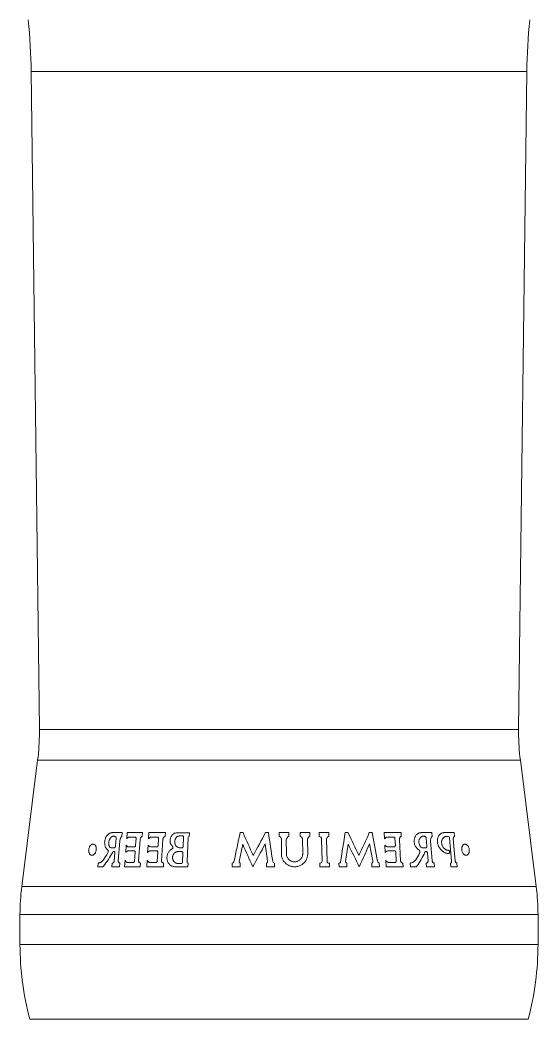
# Model space of a CAD drawing. Extents: x -180 to 858, y -94 to 522.
# Drawn here: x 668 to 737.4, y 28.9 to 162.7 of the extents above; entities that cross this region are included whole.
import ezdxf

# ---------------------------------------------------------------- set-up
doc = ezdxf.new("R2010")
doc.units = 0
doc.header["$LTSCALE"] = 7
doc.header["$MEASUREMENT"] = 0
doc.layers.add('8', color=250, linetype='CONTINUOUS', lineweight=15)

msp = doc.modelspace()

# ---------------------------------------------------------------- linework, layer by layer
at = {"layer": '8'}
for p, q in [((670.6126, 67.6293), (669.515, 155.7556)), ((731.8038, 155.7556), (669.515, 155.7556)), ((735.8649, 155.7556), (731.8038, 155.7556)), ((734.7673, 67.6293), (735.8649, 155.7556)), ((670.6126, 67.6293), (670.6149, 67.2556)), ((730.8405, 67.6293), (670.6126, 67.6293)), ((734.7673, 67.6293), (730.8405, 67.6293)), ((734.7673, 67.6293), (734.765, 67.2556)), ((670.3796, 63.5053), (668.2503, 46.606)), ((731.0449, 63.5053), (670.3796, 63.5053)), ((735.0003, 63.5053), (731.0449, 63.5053)), ((735.0003, 63.5053), (737.1296, 46.606)), ((680.3571, 53.8169), (681.7031, 53.8169)), ((681.7031, 53.8169), (681.664, 53.3209)), ((682.3017, 52.9702), (682.3664, 53.8169)), ((682.3664, 53.8169), (684.4248, 53.8169)), ((684.4248, 53.8169), (684.3907, 53.3209)), ((685.2208, 52.9702), (685.2761, 53.8169)), ((685.2761, 53.8169), (687.4752, 53.8169)), ((687.4752, 53.8169), (687.4469, 53.3209)), ((689.0781, 53.8148), (690.6992, 53.8159)), ((690.6992, 53.8159), (690.6769, 53.3209)), ((697.4846, 53.8169), (697.8767, 53.8169)), ((700.877, 53.8169), (701.2731, 53.8169)), ((702.7298, 53.3209), (702.7297, 53.8169)), ((702.7297, 53.8169), (704.0184, 53.8169)), ((704.0184, 53.8169), (704.0208, 53.3209)), ((705.5265, 53.3209), (705.5212, 53.8169)), ((705.5212, 53.8169), (706.8045, 53.8169)), ((706.8045, 53.8169), (706.8122, 53.3209)), ((708.0861, 53.3209), (708.0761, 53.8169)), ((708.0761, 53.8169), (709.3453, 53.8169)), ((709.3453, 53.8169), (709.3577, 53.3209)), ((711.5419, 53.8169), (711.9238, 53.8169)), ((714.782, 53.8169), (715.1511, 53.8169)), ((716.8266, 52.9702), (716.7818, 53.8169)), ((716.7818, 53.8169), (719.025, 53.8169)), ((719.025, 53.8169), (719.0554, 53.3209)), ((721.722, 53.8169), (723.1472, 53.8169)), ((723.1472, 53.8169), (723.1853, 53.3209)), ((724.759, 53.8169), (726.1229, 53.8169)), ((726.1229, 53.8169), (726.1666, 53.3209)), ((680.8876, 53.0978), (680.7976, 51.9956)), ((681.3699, 52.6868), (681.1629, 50.0912)), ((683.4079, 53.2326), (682.6809, 53.2326)), ((683.4898, 52.099), (683.5568, 53.0342)), ((684.1016, 52.8918), (683.9014, 50.0623)), ((686.4013, 53.2326), (685.6234, 53.2326)), ((686.507, 52.099), (686.5634, 53.0342)), ((687.1463, 52.8918), (686.978, 50.0623)), ((689.4323, 53.3986), (689.7401, 53.3986)), ((689.914, 53.2002), (689.8555, 51.9798)), ((690.5313, 53.1772), (690.3818, 49.8991)), ((697.8319, 52.2697), (697.3464, 49.9633)), ((701.168, 49.9894), (700.8237, 52.3027)), ((703.006, 50.9996), (703.0037, 52.9405)), ((703.6704, 52.8502), (703.6772, 51.0002)), ((705.8662, 50.9995), (705.845, 52.9004)), ((706.5063, 52.8462), (706.5327, 50.9996)), ((708.465, 50.0107), (708.4017, 52.9635)), ((709.0581, 52.9345), (709.1282, 49.9933)), ((715.2515, 49.9894), (714.8107, 52.3027)), ((718.0219, 53.2326), (717.2191, 53.2326)), ((718.2644, 52.099), (718.21, 53.0342)), ((718.8099, 52.8918), (718.9772, 50.0623)), ((722.4136, 53.0978), (722.4951, 51.9956)), ((722.9843, 52.6868), (723.1813, 50.0912)), ((725.7993, 49.9862), (725.5337, 53.0884)), ((726.0288, 53.004), (726.2886, 50.0329)), ((680.6296, 51.7971), (680.1743, 51.7971)), ((680.6379, 50.0414), (680.7235, 51.0888)), ((682.1632, 51.1565), (682.239, 52.1486)), ((683.2756, 51.4027), (682.5898, 51.4027)), ((682.6334, 51.9006), (683.3116, 51.9006)), ((683.3405, 50.017), (683.4256, 51.2043)), ((685.1021, 51.1565), (685.167, 52.1486)), ((686.2896, 51.4027), (685.5558, 51.4027)), ((685.5944, 51.9006), (686.32, 51.9006)), ((686.3812, 50.017), (686.4529, 51.2043)), ((689.1861, 51.2853), (689.6373, 51.2853)), ((689.6614, 51.7814), (689.4548, 51.7814)), ((689.8128, 51.0869), (689.7542, 49.8628)), ((716.9227, 51.1565), (716.8701, 52.1486)), ((717.3505, 51.9006), (718.0985, 51.9006)), ((718.1271, 51.4027), (717.3706, 51.4027)), ((718.3854, 50.017), (718.3164, 51.2043)), ((722.3477, 51.7971), (721.8518, 51.7971)), ((722.6396, 50.0414), (722.5621, 51.0888)), ((678.4523, 49.253), (678.4967, 49.7491)), ((680.3322, 49.253), (680.3732, 49.7491)), ((681.3823, 49.7491), (681.3432, 49.253)), ((682.0178, 49.253), (682.0842, 50.1226)), ((682.4727, 49.8185), (683.1611, 49.8185)), ((684.1456, 49.7491), (684.1115, 49.253)), ((684.9775, 49.253), (685.0344, 50.1226)), ((685.4563, 49.8185), (686.1928, 49.8185)), ((687.2427, 49.7491), (687.2143, 49.253)), ((689.5586, 49.6644), (689.2332, 49.6644)), ((690.5159, 49.7491), (690.4936, 49.253)), ((696.411, 49.253), (696.4225, 49.7491)), ((697.5035, 49.7491), (697.494, 49.253)), ((700.9975, 49.253), (701.0006, 49.7491)), ((702.0897, 49.7491), (702.0886, 49.253)), ((708.1685, 49.253), (708.1585, 49.7491)), ((709.4471, 49.7491), (709.4595, 49.253)), ((710.7266, 49.253), (710.7118, 49.7491)), ((711.7734, 49.7491), (711.79, 49.253)), ((715.1309, 49.253), (715.1081, 49.7491)), ((716.1163, 49.7491), (716.1409, 49.253)), ((717.0234, 49.253), (716.9774, 50.1226)), ((717.4589, 49.8185), (718.2181, 49.8185)), ((719.2747, 49.7491), (719.3051, 49.253)), ((720.2845, 49.253), (720.2523, 49.7491)), ((722.4393, 49.253), (722.4031, 49.7491)), ((723.4599, 49.7491), (723.498, 49.253)), ((725.6897, 49.253), (725.6476, 49.7491)), ((726.4811, 49.7491), (726.5247, 49.253)), ((679.0834, 49.253), (678.4523, 49.253)), ((681.3432, 49.253), (680.3322, 49.253)), ((684.1115, 49.253), (682.0178, 49.253)), ((687.2143, 49.253), (684.9775, 49.253)), ((690.4936, 49.253), (688.786, 49.253)), ((697.494, 49.253), (696.411, 49.253)), ((702.0886, 49.253), (700.9975, 49.253)), ((709.4595, 49.253), (708.1685, 49.253)), ((711.79, 49.253), (710.7266, 49.253)), ((716.1409, 49.253), (715.1309, 49.253)), ((719.3051, 49.253), (717.0234, 49.253)), ((721.0371, 49.253), (720.2845, 49.253)), ((723.498, 49.253), (722.4393, 49.253)), ((726.5247, 49.253), (725.6897, 49.253)), ((732.9136, 46.606), (668.2503, 46.606)), ((737.1296, 46.606), (732.9136, 46.606)), ((668.015, 38.8556), (668.015, 42.8556)), ((733.1201, 42.8556), (668.015, 42.8556)), ((737.3649, 42.8556), (733.1201, 42.8556)), ((737.3649, 38.8556), (737.3649, 42.8556)), ((733.1201, 38.8556), (668.015, 38.8556)), ((737.3649, 38.8556), (733.1201, 38.8556)), ((736.065, 28.8556), (669.315, 28.8556))]:
    msp.add_line(p, q, dxfattribs=at)
for points in [[(679.7293, 51.5251), (679.6802, 51.5671), (679.6341, 51.6137), (679.5911, 51.6644), (679.5513, 51.7191), (679.527, 51.757), (679.5042, 51.7964), (679.4824, 51.8383), (679.4622, 51.8814), (679.4273, 51.9702), (679.3988, 52.0629), (679.3767, 52.159), (679.3613, 52.2576), (679.3519, 52.3628), (679.3497, 52.4695), (679.3544, 52.5768), (679.3659, 52.684), (679.3841, 52.7905), (679.4089, 52.8956), (679.4403, 52.9985), (679.478, 53.0986), (679.5218, 53.1952), (679.5704, 53.2854), (679.6245, 53.371), (679.6838, 53.4512), (679.7153, 53.489), (679.7481, 53.5252), (679.8052, 53.5817), (679.8654, 53.6331), (679.9282, 53.6788), (679.9933, 53.7186), (680.0604, 53.752), (680.1292, 53.7788), (680.1856, 53.7954), (680.2426, 53.8073), (680.2999, 53.8145), (680.3571, 53.8169)], [(688.4184, 51.9947), (688.3673, 52.0438), (688.32, 52.0971), (688.277, 52.1542), (688.2383, 52.2148), (688.2042, 52.2785), (688.1793, 52.3336), (688.1577, 52.3905), (688.1396, 52.4488), (688.1283, 52.493), (688.1189, 52.5379), (688.1114, 52.5837), (688.1058, 52.63), (688.1008, 52.714), (688.1022, 52.7984), (688.1099, 52.8828), (688.1238, 52.9665), (688.144, 53.049), (688.1702, 53.1298), (688.2022, 53.2084), (688.2399, 53.2842), (688.2832, 53.3568), (688.3313, 53.4252), (688.3843, 53.4894), (688.4419, 53.5491), (688.5037, 53.6037), (688.5694, 53.6528), (688.6386, 53.696), (688.7107, 53.733), (688.7853, 53.7634), (688.862, 53.787), (688.9334, 53.8023), (689.0056, 53.8117), (689.0781, 53.8148)], [(721.3985, 51.5251), (721.3294, 51.5718), (721.2631, 51.6239), (721.2001, 51.6811), (721.1408, 51.7432), (721.0852, 51.8096), (721.0338, 51.88), (721.0051, 51.924), (720.9779, 51.9692), (720.9286, 52.0628), (720.8862, 52.1603), (720.8509, 52.2609), (720.8226, 52.3655), (720.8021, 52.4719), (720.7948, 52.5255), (720.7895, 52.5794), (720.7862, 52.6332), (720.785, 52.6871), (720.7874, 52.7765), (720.7954, 52.8652), (720.809, 52.9527), (720.8283, 53.0386), (720.8531, 53.1222), (720.8834, 53.2033), (720.9208, 53.2849), (720.9641, 53.3626), (721.0128, 53.4359), (721.0668, 53.5041), (721.1257, 53.5668), (721.1893, 53.6235), (721.2571, 53.6736), (721.2924, 53.696), (721.3286, 53.7167), (721.3781, 53.7414), (721.4289, 53.7628), (721.4809, 53.7807), (721.5399, 53.7965), (721.6, 53.8078), (721.6608, 53.8146), (721.722, 53.8169)], [(724.1116, 51.8855), (724.0616, 51.9787), (724.0178, 52.0758), (723.9804, 52.1763), (723.9497, 52.2795), (723.9258, 52.3846), (723.9089, 52.491), (723.899, 52.5981), (723.8963, 52.7051), (723.9008, 52.8115), (723.9126, 52.9163), (723.9298, 53.0108), (723.953, 53.103), (723.9823, 53.1922), (724.0175, 53.2778), (724.0585, 53.3593), (724.1052, 53.436), (724.1572, 53.5073), (724.1851, 53.5407), (724.2143, 53.5725), (724.2674, 53.6235), (724.3238, 53.6692), (724.3831, 53.7093), (724.4443, 53.743), (724.5079, 53.7706), (724.5734, 53.792), (724.6345, 53.8058), (724.6965, 53.8142), (724.759, 53.8169)], [(677.2155, 51.535), (677.2271, 51.6217), (677.2452, 51.7074), (677.2699, 51.7911), (677.3008, 51.8717), (677.3378, 51.9481), (677.3804, 52.0194), (677.4038, 52.0527), (677.4285, 52.0844), (677.4544, 52.1141), (677.4815, 52.1418), (677.5292, 52.1833), (677.5795, 52.2181), (677.632, 52.2456), (677.6591, 52.2565), (677.6865, 52.2653), (677.7136, 52.2719), (677.7407, 52.2763), (677.7774, 52.279), (677.8138, 52.2778), (677.8497, 52.2727), (677.8845, 52.2639), (677.9184, 52.2514), (677.9512, 52.2353), (677.975, 52.221), (677.9981, 52.2048), (678.0416, 52.1672), (678.0812, 52.123), (678.1166, 52.073), (678.1475, 52.018), (678.1635, 51.9833), (678.1779, 51.9472), (678.1909, 51.909), (678.202, 51.8696), (678.2188, 51.7891), (678.2285, 51.7057), (678.2311, 51.6207), (678.2268, 51.535)], [(680.0442, 51.8685), (680.0075, 51.9252), (679.9755, 51.9863), (679.9484, 52.0511), (679.9265, 52.1192), (679.9095, 52.1898), (679.9016, 52.2346), (679.8956, 52.2799), (679.8914, 52.3268), (679.8894, 52.374), (679.891, 52.4682), (679.8991, 52.5528), (679.9132, 52.6369), (679.9333, 52.7197), (679.9592, 52.8006), (679.9909, 52.8788), (680.028, 52.9536), (680.0703, 53.0244), (680.1177, 53.0903), (680.1674, 53.1482), (680.2211, 53.2004), (680.2785, 53.2463), (680.3388, 53.285)], [(680.3388, 53.285), (680.3938, 53.3123), (680.4505, 53.3326), (680.5083, 53.3454), (680.5664, 53.3506), (680.6243, 53.3479), (680.6811, 53.3374), (680.7279, 53.3225), (680.7731, 53.3022), (680.8163, 53.2769)], [(680.8163, 53.2769), (680.8392, 53.2575), (680.8583, 53.2326), (680.8729, 53.2037), (680.8831, 53.1702), (680.888, 53.1343), (680.8876, 53.0978)], [(681.664, 53.3209), (681.6166, 53.2738), (681.5728, 53.2222), (681.5259, 53.1563), (681.4846, 53.0855), (681.449, 53.0108), (681.4196, 52.9327), (681.3966, 52.8522), (681.3799, 52.77), (681.3699, 52.6868)], [(682.6809, 53.2326), (682.6371, 53.2298), (682.5935, 53.2212), (682.5507, 53.2072), (682.5008, 53.1833), (682.4534, 53.1523), (682.4092, 53.1147), (682.3689, 53.0714), (682.333, 53.0229), (682.3017, 52.9702)], [(683.5568, 53.0342), (683.557, 53.0648), (683.5532, 53.0951), (683.5455, 53.124), (683.5298, 53.1582), (683.5193, 53.1739), (683.5074, 53.1882), (683.4946, 53.2004), (683.4807, 53.2108), (683.4579, 53.2228), (683.4333, 53.2302), (683.4079, 53.2326)], [(684.3907, 53.3209), (684.3457, 53.2999), (684.3032, 53.2729), (684.2622, 53.2391), (684.2247, 53.1998), (684.1915, 53.1559), (684.1632, 53.1085), (684.1396, 53.0574), (684.1213, 53.0035), (684.1085, 52.9479), (684.1016, 52.8918)], [(685.6234, 53.2326), (685.5764, 53.2298), (685.5298, 53.2212), (685.484, 53.2071), (685.431, 53.1833), (685.3808, 53.1524), (685.3341, 53.115), (685.2915, 53.0716), (685.2535, 53.0231), (685.2208, 52.9702)], [(686.5634, 53.0342), (686.5632, 53.0648), (686.5587, 53.095), (686.5501, 53.1238), (686.5422, 53.1415), (686.5327, 53.1582), (686.5173, 53.1786), (686.4994, 53.1963), (686.4794, 53.2108), (686.4548, 53.2228), (686.4285, 53.2302), (686.4013, 53.2326)], [(687.4469, 53.3209), (687.3994, 53.2999), (687.3544, 53.2728), (687.3115, 53.2391), (687.2723, 53.1998), (687.2377, 53.156), (687.2083, 53.1085), (687.1841, 53.0574), (687.1655, 53.0035), (687.1528, 52.9479), (687.1463, 52.8918)], [(689.4548, 51.7814), (689.3825, 51.7851), (689.311, 51.7961), (689.2413, 51.8143), (689.1738, 51.8397), (689.1093, 51.8719), (689.0484, 51.9106), (688.9916, 51.9555), (688.9389, 52.0064), (688.8914, 52.0626), (688.8493, 52.1235), (688.8131, 52.1886), (688.7828, 52.2571), (688.7589, 52.3285), (688.7412, 52.4022), (688.7299, 52.4787), (688.7252, 52.5563), (688.7272, 52.6342), (688.7358, 52.712), (688.751, 52.7888), (688.7725, 52.8642), (688.8002, 52.9375), (688.8247, 52.9903), (688.8524, 53.0414), (688.8832, 53.0905)], [(688.8832, 53.0905), (688.9234, 53.1448), (688.9681, 53.1951), (689.0171, 53.2409), (689.0698, 53.2815), (689.1259, 53.3168), (689.1848, 53.3461), (689.2448, 53.3688), (689.3064, 53.3853), (689.3691, 53.3953), (689.4323, 53.3986)], [(689.7401, 53.3986), (689.7687, 53.3961), (689.7966, 53.3887), (689.8227, 53.3767), (689.8464, 53.3603), (689.8674, 53.3398), (689.885, 53.3159), (689.8986, 53.2896), (689.9081, 53.2609), (689.9133, 53.2308), (689.914, 53.2002)], [(717.2191, 53.2326), (717.1704, 53.2298), (717.1223, 53.2212), (717.0758, 53.2071), (717.0491, 53.1962), (717.0232, 53.1834), (716.9741, 53.1526), (716.9293, 53.1152), (716.8894, 53.0718), (716.8551, 53.0232), (716.8266, 52.9702)], [(718.21, 53.0342), (718.2061, 53.0651), (718.1979, 53.0953), (718.1857, 53.124), (718.1639, 53.1585), (718.1504, 53.1742), (718.1356, 53.1884), (718.1201, 53.2006), (718.1036, 53.2109), (718.0775, 53.2228), (718.0499, 53.2302), (718.0219, 53.2326)], [(719.0554, 53.3209), (719.0116, 53.3), (718.9708, 53.2732), (718.9324, 53.2395), (718.8984, 53.2002), (718.8693, 53.1563), (718.8458, 53.1089), (718.8278, 53.0575), (718.8157, 53.0033), (718.8097, 52.9477), (718.8099, 52.8918)], [(721.6956, 51.8685), (721.6412, 51.9301), (721.5921, 51.997), (721.5485, 52.0685), (721.5109, 52.144), (721.4794, 52.2226), (721.4543, 52.3038), (721.4359, 52.3868), (721.4242, 52.4709), (721.4194, 52.5551), (721.4216, 52.6391), (721.4307, 52.722), (721.4468, 52.803), (721.4697, 52.8816), (721.4994, 52.9567), (721.5357, 53.0277), (721.5562, 53.0613), (721.5783, 53.0937), (721.6239, 53.1507), (721.6746, 53.202), (721.7299, 53.247), (721.759, 53.2669), (721.789, 53.285)], [(721.789, 53.285), (721.8456, 53.3125), (721.9047, 53.3328), (721.9658, 53.3455), (722.028, 53.3506), (722.0906, 53.3479), (722.1531, 53.3375), (722.2062, 53.3226), (722.2582, 53.3023), (722.3087, 53.2769)], [(723.1853, 53.3209), (723.1447, 53.2741), (723.1083, 53.2228), (723.0886, 53.1902), (723.0704, 53.1564), (723.039, 53.0851), (723.0143, 53.0099), (722.9964, 52.9316), (722.9854, 52.8511), (722.9814, 52.7693), (722.9843, 52.6868)], [(724.5825, 52.9774), (724.5483, 52.9196), (724.5193, 52.8574), (724.4956, 52.7917), (724.4788, 52.7296), (724.4666, 52.6657), (724.4588, 52.6002), (724.4556, 52.5339), (724.456, 52.4893), (724.4584, 52.4447), (724.4691, 52.3556), (724.4875, 52.2678)], [(724.4875, 52.2678), (724.5078, 52.1967), (724.5317, 52.1269), (724.5704, 52.0342), (724.6158, 51.9454), (724.6409, 51.9027), (724.6674, 51.8614), (724.713, 51.7982), (724.7622, 51.739), (724.8147, 51.6843), (724.8703, 51.6344), (724.9286, 51.5899), (724.9966, 51.547), (725.0318, 51.5282), (725.0675, 51.5115), (725.1032, 51.497), (725.1393, 51.4846), (725.1943, 51.4699), (725.2496, 51.4602), (725.305, 51.4555), (725.3601, 51.456)], [(725.4116, 53.2791), (725.3518, 53.2987), (725.2911, 53.3127), (725.2299, 53.3211), (725.1602, 53.3235), (725.0913, 53.3184), (725.0234, 53.3058), (724.9571, 53.2857), (724.9025, 53.2631), (724.8496, 53.2355), (724.7987, 53.2031), (724.7501, 53.1661), (724.709, 53.1295), (724.67, 53.0897), (724.6332, 53.0469), (724.6072, 53.0129), (724.5825, 52.9774)], [(725.5337, 53.0884), (725.5303, 53.1141), (725.5245, 53.1393), (725.5134, 53.171), (725.4984, 53.2007), (725.4801, 53.2272), (725.4595, 53.2491), (725.4363, 53.2667), (725.4116, 53.2791)], [(726.1666, 53.3209), (726.1429, 53.3074), (726.1208, 53.2902), (726.1007, 53.2696), (726.087, 53.2523), (726.0747, 53.2335), (726.0549, 53.1936), (726.0403, 53.1492), (726.031, 53.1018), (726.0272, 53.053), (726.0288, 53.004)], [(727.1546, 51.535), (727.1502, 51.6212), (727.1529, 51.7067), (727.1627, 51.7905), (727.1798, 51.8716), (727.191, 51.9109), (727.2041, 51.949), (727.2188, 51.9855), (727.2352, 52.0206), (727.2598, 52.0651), (727.2874, 52.1063), (727.3177, 52.1439), (727.3591, 52.1852), (727.4042, 52.2197), (727.428, 52.2342), (727.4525, 52.2467), (727.4903, 52.2618), (727.5293, 52.2722), (727.5692, 52.2779), (727.6096, 52.2789), (727.6596, 52.2734), (727.7092, 52.2609), (727.7581, 52.2416), (727.8056, 52.2158), (727.8513, 52.1839), (727.8784, 52.1616), (727.9044, 52.1372), (727.9306, 52.1101), (727.9555, 52.081), (728.001, 52.0192), (728.0436, 51.9479), (728.0805, 51.8716), (728.1114, 51.791), (728.136, 51.7075), (728.1542, 51.6218), (728.1658, 51.535)], [(678.2268, 51.535), (678.2153, 51.4481), (678.1968, 51.3623), (678.1717, 51.2786), (678.1399, 51.198), (678.1019, 51.1216), (678.0806, 51.0853), (678.0579, 51.0504), (678.0255, 51.0064), (677.9908, 50.9656), (677.954, 50.9283), (677.905, 50.8868), (677.8536, 50.852), (677.8001, 50.8245), (677.7724, 50.8135), (677.7445, 50.8047), (677.7171, 50.7981), (677.6898, 50.7936), (677.6528, 50.7909), (677.6161, 50.7921), (677.58, 50.7973), (677.5454, 50.8061), (677.5117, 50.8186), (677.4792, 50.8346), (677.4557, 50.8489), (677.4331, 50.8651), (677.3905, 50.9028), (677.3519, 50.947), (677.3178, 50.9971), (677.2881, 51.0522), (677.273, 51.0865), (677.2595, 51.1221), (677.2471, 51.1608), (677.2365, 51.2006), (677.221, 51.2812), (677.2124, 51.3644), (677.2106, 51.4494), (677.2155, 51.535)], [(679.7676, 51.093), (679.79, 51.1366), (679.8071, 51.184), (679.8183, 51.2336), (679.8233, 51.2832), (679.8221, 51.332), (679.8146, 51.3793), (679.8013, 51.4226), (679.7824, 51.4625), (679.7581, 51.4972), (679.7442, 51.5121), (679.7293, 51.5251)], [(680.7235, 51.0888), (680.7241, 51.1232), (680.7204, 51.1571), (680.7123, 51.1893), (680.6998, 51.2192), (680.6829, 51.2459), (680.6624, 51.2682), (680.639, 51.2849), (680.6129, 51.296), (680.5855, 51.3009), (680.557, 51.2992), (680.5285, 51.2911), (680.5016, 51.2771), (680.476, 51.2571), (680.4533, 51.2321), (680.434, 51.2033)], [(680.7976, 51.9956), (680.7932, 51.9647), (680.7852, 51.9343), (680.7737, 51.9055), (680.7537, 51.8711), (680.7286, 51.8414), (680.7145, 51.8289), (680.6996, 51.8184), (680.6771, 51.8068), (680.6535, 51.7996), (680.6296, 51.7971)], [(682.5898, 51.4027), (682.5427, 51.4001), (682.4957, 51.3923), (682.4494, 51.3794), (682.3947, 51.3574), (682.3421, 51.3286), (682.2922, 51.2936), (682.2454, 51.2528), (682.2023, 51.2069), (682.1632, 51.1565)], [(682.239, 52.1486), (682.2662, 52.1047), (682.2969, 52.064), (682.3311, 52.027), (682.3682, 51.9942), (682.4158, 51.9612), (682.4669, 51.9349), (682.5206, 51.9159), (682.5764, 51.9044), (682.6334, 51.9006)], [(683.4256, 51.2043), (683.4258, 51.2349), (683.422, 51.2652), (683.4143, 51.294), (683.3983, 51.3283), (683.3878, 51.344), (683.3759, 51.3582), (683.3629, 51.3704), (683.3489, 51.3808), (683.3259, 51.3928), (683.3012, 51.4002), (683.2756, 51.4027)], [(683.3116, 51.9006), (683.3373, 51.903), (683.3627, 51.9103), (683.387, 51.9219), (683.4028, 51.9324), (683.4178, 51.9448), (683.4444, 51.9745), (683.4654, 52.009), (683.4773, 52.0378), (683.4855, 52.0681), (683.4898, 52.099)], [(685.5558, 51.4027), (685.5053, 51.4001), (685.455, 51.3923), (685.4053, 51.3794), (685.3474, 51.3574), (685.2916, 51.3287), (685.2387, 51.2938), (685.1891, 51.2531), (685.1434, 51.2071), (685.1021, 51.1565)], [(686.4529, 51.2043), (686.4526, 51.2349), (686.4481, 51.2651), (686.4394, 51.2938), (686.4315, 51.3115), (686.4218, 51.3283), (686.4063, 51.3487), (686.3883, 51.3664), (686.3682, 51.3808), (686.3435, 51.3928), (686.3169, 51.4002), (686.2896, 51.4027)], [(686.32, 51.9006), (686.3474, 51.903), (686.3745, 51.9103), (686.4002, 51.922), (686.4166, 51.9323), (686.4322, 51.9444), (686.447, 51.9587), (686.4605, 51.9745), (686.4824, 52.009), (686.4946, 52.0377), (686.5029, 52.0681), (686.507, 52.099)], [(688.786, 49.253), (688.6957, 49.2568), (688.6065, 49.268), (688.5186, 49.2867), (688.4329, 49.3127), (688.3498, 49.3459), (688.2698, 49.3861), (688.1934, 49.4329), (688.1358, 49.4746), (688.0809, 49.5202), (688.029, 49.5694), (687.9803, 49.622), (687.9497, 49.6588), (687.9207, 49.697), (687.8931, 49.7366), (687.8671, 49.7773), (687.8203, 49.8622), (687.7801, 49.951), (687.747, 50.0433), (687.7209, 50.1383), (687.702, 50.2355), (687.6902, 50.336), (687.6859, 50.4375), (687.689, 50.5394), (687.6995, 50.641), (687.7174, 50.7418), (687.7424, 50.8412), (687.7745, 50.9386), (687.8134, 51.0334), (687.859, 51.1249), (687.9109, 51.2127), (687.9589, 51.2827), (688.011, 51.3494), (688.067, 51.4124), (688.1267, 51.4716), (688.1842, 51.5219), (688.2445, 51.5687), (688.3073, 51.6115), (688.3722, 51.6501)], [(688.3722, 51.6501), (688.4045, 51.6724), (688.4324, 51.7008), (688.4553, 51.7351), (688.4717, 51.7734), (688.481, 51.8137), (688.4828, 51.8547), (688.4771, 51.8951), (688.4641, 51.9325), (688.4549, 51.9502), (688.444, 51.9667), (688.4318, 51.9815), (688.4184, 51.9947)], [(688.503, 50.1505), (688.4882, 50.1862), (688.4753, 50.2227), (688.4548, 50.2979), (688.4418, 50.3752), (688.4364, 50.4537), (688.4384, 50.5328), (688.4479, 50.6115), (688.4649, 50.6899), (688.489, 50.7664), (688.5203, 50.8402), (688.5582, 50.9107), (688.6026, 50.9771), (688.6529, 51.0386), (688.7083, 51.0941), (688.7684, 51.1436), (688.8002, 51.1659), (688.833, 51.1865), (688.8839, 51.214), (688.9365, 51.2372), (688.9905, 51.2561), (689.0457, 51.2703), (689.1157, 51.2815), (689.1861, 51.2853)], [(689.6373, 51.2853), (689.6662, 51.2828), (689.6944, 51.2754), (689.7207, 51.2634), (689.7446, 51.247), (689.7658, 51.2265), (689.7835, 51.2026), (689.7972, 51.1763), (689.8068, 51.1476), (689.812, 51.1175), (689.8128, 51.0869)], [(689.8555, 51.9798), (689.8518, 51.9489), (689.8436, 51.9185), (689.8311, 51.8898), (689.8207, 51.872), (689.8085, 51.8552), (689.7898, 51.8348), (689.7687, 51.8171), (689.7459, 51.8028), (689.7188, 51.7911), (689.6903, 51.7838), (689.6614, 51.7814)], [(706.5327, 50.9996), (706.5308, 50.889), (706.5218, 50.7789), (706.5059, 50.6696), (706.4829, 50.5615), (706.4531, 50.4552), (706.4166, 50.3511), (706.3734, 50.2495), (706.3237, 50.1509), (706.2677, 50.0556), (706.2057, 49.9642), (706.1374, 49.8764), (706.0635, 49.7932), (705.9842, 49.7149), (705.9, 49.6418), (705.8111, 49.5742), (705.7179, 49.5124), (705.6209, 49.4567), (705.5203, 49.4073), (705.4166, 49.3643), (705.3104, 49.3279), (705.2013, 49.2982), (705.0905, 49.2755), (704.9783, 49.2598), (704.8654, 49.2512), (704.752, 49.2498), (704.6387, 49.2555), (704.526, 49.2683), (704.4143, 49.2881), (704.3041, 49.3149), (704.1958, 49.3486), (704.0899, 49.389), (703.9868, 49.4359), (703.887, 49.4893), (703.7908, 49.5487), (703.6987, 49.6141), (703.611, 49.6851), (703.528, 49.7615), (703.4502, 49.843), (703.3779, 49.9291), (703.3113, 50.0197), (703.2488, 50.1175), (703.1929, 50.2191), (703.1441, 50.3242), (703.1024, 50.4322), (703.0679, 50.5427), (703.041, 50.6551), (703.0217, 50.7691), (703.01, 50.8841), (703.006, 50.9996)], [(703.6772, 51.0002), (703.6815, 50.9081), (703.6937, 50.8167), (703.7136, 50.7266), (703.7412, 50.6385), (703.7763, 50.5529), (703.8186, 50.4707), (703.8678, 50.3922), (703.92, 50.3224), (703.9777, 50.257), (704.0405, 50.1963), (704.1079, 50.1407), (704.1796, 50.0905), (704.2552, 50.0462), (704.3341, 50.0079), (704.4157, 49.9759), (704.4996, 49.9504), (704.5854, 49.9316), (704.6723, 49.9196), (704.76, 49.9144), (704.8476, 49.9162), (704.9348, 49.9249), (705.021, 49.9405), (705.1056, 49.9628), (705.1877, 49.9916), (705.2672, 50.0268), (705.3435, 50.0682), (705.4161, 50.1155), (705.4847, 50.1684), (705.5487, 50.2266), (705.6077, 50.2897), (705.6613, 50.3573), (705.709, 50.4285), (705.7508, 50.5034), (705.7864, 50.5813), (705.8157, 50.6618), (705.8384, 50.7444), (705.8545, 50.8285), (705.8637, 50.9138), (705.8662, 50.9995)], [(716.8701, 52.1486), (716.9077, 52.1043), (716.9486, 52.0635), (716.9926, 52.0265), (717.0466, 51.9893), (717.1036, 51.958), (717.1633, 51.9332), (717.2247, 51.9152), (717.2874, 51.9043), (717.3505, 51.9006)], [(718.0985, 51.9006), (718.1258, 51.903), (718.1524, 51.9102), (718.1772, 51.9218), (718.1978, 51.9362), (718.2163, 51.9538), (718.2322, 51.9743), (718.2421, 51.991), (718.2503, 52.0088), (718.2593, 52.0377), (718.264, 52.0682), (718.2644, 52.099)], [(718.3164, 51.2043), (718.3124, 51.2351), (718.3042, 51.2654), (718.292, 51.2941), (718.27, 51.3285), (718.2565, 51.3442), (718.2416, 51.3584), (718.226, 51.3706), (718.2094, 51.3809), (718.1831, 51.3928), (718.1552, 51.4002), (718.1271, 51.4027)], [(721.5139, 51.093), (721.5319, 51.1363), (721.5432, 51.1834), (721.5476, 51.2325), (721.5451, 51.2826), (721.5357, 51.3317), (721.5195, 51.3789), (721.4971, 51.4227), (721.4688, 51.4627), (721.4357, 51.4973), (721.3985, 51.5251)], [(722.5621, 51.0888), (722.5572, 51.1237), (722.5476, 51.1579), (722.5336, 51.1901), (722.5153, 51.2201), (722.4929, 51.2467), (722.4673, 51.2688), (722.4398, 51.2852), (722.4102, 51.2961), (722.3799, 51.3009), (722.3499, 51.2992), (722.3207, 51.2911), (722.2939, 51.2771), (722.2697, 51.2571), (722.249, 51.2321), (722.2329, 51.2033)], [(722.4951, 51.9956), (722.4954, 51.9648), (722.4917, 51.9343), (722.4841, 51.9053), (722.4683, 51.8709), (722.4579, 51.8552), (722.4461, 51.841), (722.4331, 51.8287), (722.419, 51.8183), (722.3966, 51.8067), (722.3725, 51.7995), (722.3477, 51.7971)], [(725.4052, 51.0288), (725.3328, 51.0299), (725.2601, 51.0359), (725.1873, 51.0468), (725.1148, 51.0625), (725.067, 51.0755), (725.0195, 51.0905), (724.9713, 51.1078), (724.9235, 51.1272), (724.83, 51.1714), (724.7387, 51.2231), (724.6499, 51.2819), (724.564, 51.3474), (724.4779, 51.4226), (724.3956, 51.5041), (724.3175, 51.5917), (724.244, 51.6847), (724.1753, 51.7828), (724.1116, 51.8855)], [(725.3601, 51.456), (725.3886, 51.4542), (725.4169, 51.4458), (725.4437, 51.4313), (725.4667, 51.413), (725.4874, 51.3906), (725.5056, 51.3644), (725.5207, 51.3354), (725.5357, 51.2927), (725.5439, 51.248), (725.545, 51.2028), (725.5411, 51.1697), (725.5331, 51.1384), (725.5212, 51.1098), (725.5056, 51.0843), (725.485, 51.0614), (725.4607, 51.0439), (725.4339, 51.0329), (725.4052, 51.0288)], [(728.1658, 51.535), (728.1707, 51.4489), (728.1688, 51.3635), (728.16, 51.2797), (728.1443, 51.1986), (728.1336, 51.1588), (728.1211, 51.1202), (728.1073, 51.0841), (728.0918, 51.0494), (728.0682, 51.0049), (728.0416, 50.9636), (728.0122, 50.926), (727.9717, 50.8846), (727.9495, 50.8661), (727.9265, 50.8495), (727.9035, 50.8354), (727.8798, 50.8231), (727.8422, 50.8081), (727.8034, 50.7977), (727.7636, 50.792), (727.7231, 50.7911), (727.6726, 50.7965), (727.6223, 50.809), (727.5726, 50.8284), (727.5241, 50.8542), (727.4773, 50.886), (727.4495, 50.9084), (727.4225, 50.9328), (727.3959, 50.9598), (727.3703, 50.9887), (727.3234, 51.0505), (727.3007, 51.0854), (727.2794, 51.1217), (727.2414, 51.198), (727.2097, 51.2786), (727.1845, 51.3622), (727.1661, 51.448), (727.1546, 51.535)], [(678.4967, 49.7491), (678.533, 49.7523), (678.5693, 49.7576), (678.6063, 49.765), (678.6432, 49.7745), (678.6943, 49.7911), (678.7448, 49.8116), (678.7946, 49.8358), (678.8313, 49.8562), (678.8675, 49.8787), (678.9379, 49.9291), (679.0052, 49.9865), (679.069, 50.0502), (679.129, 50.1199), (679.1848, 50.1947)], [(680.3732, 49.7491), (680.4077, 49.7495), (680.4268, 49.7527), (680.4458, 49.758), (680.4827, 49.7743), (680.5172, 49.7975), (680.5482, 49.8267), (680.5762, 49.8625), (680.5997, 49.9034), (680.6182, 49.9479), (680.6311, 49.9944), (680.6379, 50.0414)], [(681.1629, 50.0912), (681.1618, 50.0412), (681.1666, 49.9916), (681.1773, 49.9436), (681.1932, 49.9001), (681.2145, 49.8604), (681.2408, 49.8254), (681.2713, 49.7963), (681.3058, 49.7734), (681.3431, 49.7574), (681.3823, 49.7491)], [(682.0842, 50.1226), (682.1057, 50.0703), (682.1321, 50.0214), (682.163, 49.9764), (682.1984, 49.936), (682.2379, 49.9008), (682.2801, 49.8718), (682.3253, 49.8487), (682.3729, 49.832), (682.4222, 49.8219), (682.4727, 49.8185)], [(683.1611, 49.8185), (683.187, 49.821), (683.2126, 49.8282), (683.237, 49.8399), (683.253, 49.8504), (683.2681, 49.8628), (683.2949, 49.8924), (683.316, 49.9269), (683.328, 49.9557), (683.3363, 49.9861), (683.3405, 50.017)], [(683.9014, 50.0623), (683.9011, 50.0142), (683.9075, 49.9664), (683.9202, 49.9206), (683.9385, 49.879), (683.9627, 49.8417), (683.9921, 49.8097), (684.026, 49.7838), (684.0638, 49.7646), (684.0837, 49.7578), (684.1248, 49.75), (684.1456, 49.7491)], [(685.0344, 50.1226), (685.0585, 50.0701), (685.0877, 50.0211), (685.1217, 49.9762), (685.1602, 49.9359), (685.203, 49.9008), (685.2488, 49.8717), (685.2978, 49.8487), (685.3491, 49.832), (685.4022, 49.8219), (685.4563, 49.8185)], [(686.1928, 49.8185), (686.2204, 49.821), (686.2478, 49.8282), (686.2737, 49.8399), (686.2903, 49.8503), (686.3059, 49.8625), (686.3209, 49.8767), (686.3344, 49.8924), (686.3565, 49.9269), (686.3688, 49.9557), (686.3771, 49.986), (686.3812, 50.017)], [(686.978, 50.0623), (686.9786, 50.0142), (686.986, 49.9665), (687.0002, 49.9208), (687.0205, 49.8791), (687.0468, 49.8417), (687.0785, 49.8097), (687.1151, 49.7838), (687.1556, 49.7646), (687.1769, 49.7578), (687.2206, 49.75), (687.2427, 49.7491)], [(689.2332, 49.6644), (689.1561, 49.6681), (689.08, 49.6792), (689.0054, 49.6978), (688.9332, 49.7235), (688.8639, 49.7562), (688.7981, 49.7957), (688.7385, 49.8397), (688.6831, 49.8892), (688.6324, 49.9437), (688.5865, 50.0031), (688.5458, 50.0667), (688.5233, 50.108), (688.503, 50.1505)], [(689.7542, 49.8628), (689.7504, 49.8318), (689.7421, 49.8015), (689.7296, 49.7728), (689.7131, 49.7464), (689.6929, 49.7226), (689.6695, 49.7021), (689.6437, 49.6858), (689.6164, 49.6741), (689.5877, 49.6668), (689.5586, 49.6644)], [(715.1081, 49.7491), (715.1363, 49.7584), (715.1629, 49.7721), (715.1868, 49.7899), (715.2081, 49.8117), (715.2259, 49.8369), (715.2398, 49.8648), (715.2494, 49.8943), (715.2546, 49.9256), (715.2553, 49.9577), (715.2515, 49.9894)], [(716.9774, 50.1226), (717.0097, 50.0697), (717.0468, 50.0206), (717.0884, 49.9756), (717.1343, 49.9353), (717.1829, 49.9008), (717.2346, 49.8719), (717.2886, 49.8489), (717.3445, 49.8321), (717.4014, 49.822), (717.4589, 49.8185)], [(718.2181, 49.8185), (718.2457, 49.8209), (718.2725, 49.8281), (718.2976, 49.8398), (718.3183, 49.8541), (718.3369, 49.8718), (718.3529, 49.8922), (718.363, 49.909), (718.3712, 49.9267), (718.3803, 49.9557), (718.3851, 49.9861), (718.3854, 50.017)], [(718.9772, 50.0623), (718.9835, 50.0137), (718.9967, 49.9659), (719.0161, 49.9203), (719.0411, 49.8785), (719.0715, 49.8413), (719.1066, 49.8094), (719.1453, 49.7838), (719.1872, 49.7647), (719.2308, 49.7529), (719.2747, 49.7491)], [(720.2523, 49.7491), (720.3186, 49.7548), (720.3842, 49.7654), (720.4488, 49.7806), (720.5119, 49.8006), (720.5783, 49.8273), (720.6423, 49.8592), (720.7039, 49.8962), (720.7626, 49.938), (720.8183, 49.9844), (720.8622, 50.0264), (720.9036, 50.0713), (720.9425, 50.1188), (720.9699, 50.1561), (720.9959, 50.1947)], [(722.4031, 49.7491), (722.4418, 49.7497), (722.4801, 49.7581), (722.516, 49.7738), (722.5333, 49.7846), (722.5496, 49.7971), (722.5785, 49.8267), (722.6022, 49.8618), (722.621, 49.9029), (722.6336, 49.9477), (722.6398, 49.9944), (722.6396, 50.0414)], [(723.1813, 50.0912), (723.1882, 50.0408), (723.2012, 49.991), (723.2198, 49.9432), (723.2432, 49.8996), (723.2713, 49.8599), (723.3038, 49.825), (723.3394, 49.7963), (723.378, 49.7734), (723.4186, 49.7575), (723.4599, 49.7491)], [(725.6476, 49.7491), (725.6727, 49.7525), (725.6988, 49.7618), (725.723, 49.7765), (725.7444, 49.796), (725.7632, 49.8206), (725.7785, 49.849), (725.7897, 49.8801), (725.7971, 49.9143), (725.8003, 49.95), (725.7993, 49.9862)], [(726.2886, 50.0329), (726.2941, 49.993), (726.3071, 49.9424), (726.3262, 49.8946), (726.3514, 49.8508), (726.3789, 49.816), (726.4105, 49.7864), (726.4274, 49.7741), (726.445, 49.7637), (726.4629, 49.7553), (726.4811, 49.7491)]]:
    msp.add_lwpolyline(points, dxfattribs=at)
for centre, radius, start, end in [((589.5212, 154.7592), 80, 0.713621, 5.674838), ((815.8588, 154.7592), 80, 174.325156, 179.286373), ((640.6149, 67.2556), 30, 352.818562, 360), ((764.765, 67.2556), 30, 179.999995, 187.181433), ((-147.1539, 230.363), 862.892, 347.9289529, 348.194024), ((981.8047, 178.5483), 310.1178, 203.716188, 204.335235), ((308.2572, 261.7497), 444.2818, 331.646619, 332.094149), ((1569.2039, 182.532), 877.4231, 188.4355382, 188.6883098), ((99.5187, 146.6676), 619.0264, 351.0075599, 351.3733789), ((1576.9771, 468.1927), 959.179, 205.595241, 205.7981113), ((528.1719, 136.4642), 204.0929, 335.168936, 336.112047), ((2012.3051, 299.731), 1320.2584, 190.7347301, 190.9038456), ((690.6789, 53.1747), 0.147, 90.807788, 179.032563), ((981.6567, 177.6827), 310.2982, 203.83909, 204.449504), ((305.5474, 262.8667), 447.8623, 331.512772, 331.955738), ((702.6015, 52.9396), 0.4023, 0.137809, 71.399335), ((704.1592, 52.8521), 0.4888, 106.44774, 180.21755), ((705.4005, 52.8945), 0.4446, 0.758853, 73.538044), ((707.0135, 52.8556), 0.5071, 113.396529, 181.063988), ((708.0325, 52.9558), 0.3692, 1.201612, 81.643095), ((709.44, 52.9485), 0.3817, 102.458035, 182.109963), ((104.7593, 143.8478), 614.0689, 351.2056004, 351.4232922), ((1581.7847, 471.1788), 965.4418, 205.7155889, 205.9144567), ((527.9869, 135.6367), 204.5672, 335.021675, 335.960424), ((722.1879, 53.0874), 0.2254, 2.632358, 57.477326), ((665.0281, 60.0165), 17.2302, 325.247489, 328.808906), ((664.8352, 60.0886), 17.9519, 323.134372, 330.333791), ((680.1787, 51.9579), 0.1611, 213.59484, 268.448479), ((685.5999, 52.3992), 0.4993, 210.066857, 269.367583), ((717.3746, 50.8671), 0.536, 90.423051, 147.367916), ((711.4746, 56.2831), 11.3015, 327.403018, 332.662263), ((711.5222, 56.0562), 11.7585, 325.039817, 335.625556), ((721.8594, 52.0182), 0.2216, 222.415183, 268.006791), ((690.5204, 49.8868), 0.1383, 174.932811, 268.133703), ((696.455, 49.9546), 0.2083, 261.012835, 347.984837), ((697.5193, 49.9253), 0.1768, 167.584675, 264.88866), ((700.9556, 49.9592), 0.2147, 282.082281, 8.097206), ((702.1347, 50.035), 0.2891, 189.109678, 261.077919), ((708.2057, 50.0043), 0.2592, 259.502707, 1.410901), ((709.3864, 49.9995), 0.2581, 181.364189, 283.633724), ((710.7452, 49.9396), 0.1933, 260.064859, 351.576934), ((711.7942, 49.9351), 0.1875, 171.342235, 263.611059), ((716.1774, 50.0409), 0.2988, 189.931923, 258.168109), ((679.0731, 49.3998), 0.1478, 274.013772, 326.85649), ((721.0355, 49.4006), 0.1478, 270.606914, 326.332632), ((698.015, 42.8556), 30, 172.818567, 180.000005), ((707.3649, 42.8556), 30, 0, 7.181438), ((707.1265, 38.8556), 39.1116, 180.000009, 194.813815), ((698.2534, 38.8556), 39.1116, 345.186185, 359.99999)]:
    msp.add_arc(centre, radius, start, end, dxfattribs=at)

doc.saveas('drawing.dxf')
